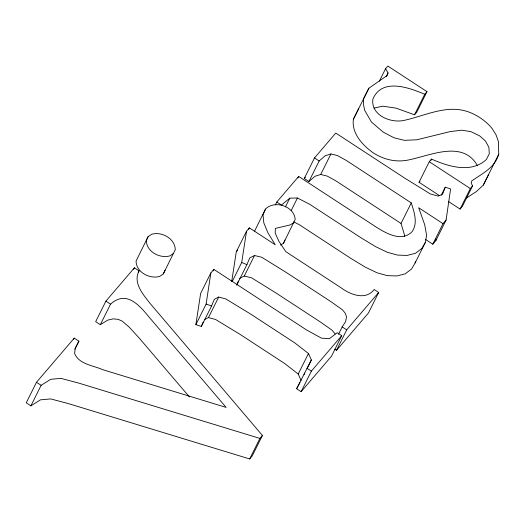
<?xml version="1.0" encoding="UTF-8"?>
<svg xmlns="http://www.w3.org/2000/svg" width="525" height="525" viewBox="0 0 525 525"><rect width="100%" height="100%" fill="white"/><g stroke="black" fill="none" stroke-linecap="round" stroke-linejoin="round"><path stroke-width="0.79" d="M373.951 108.13L382.751 106.175L396.047 108.137L414.507 114.804L416.758 112.179L426.996 91.645L387.831 66.052L385.58 68.683L388.041 72.896L387.214 75.469L368.872 88.213L353.404 119.201C351.415 133.278 362.408 145.005 372.94 152.644C382.902 159.18 394.728 162.317 406.58 160.328C428.945 156.378 462.518 139.027 477.507 165.749M425.348 239.328L432.79 244.191L435.855 240.601L436.085 239.006M435.855 240.601L446.092 220.067L450.594 188.961L445.246 187.202L441.223 195.274M195.871 324.634L200.635 293.442L210.873 272.908L213.872 269.404L306.259 329.772L321.484 338.166L329.346 338.704L337.208 332.719L341.723 335.672L331.485 356.206L301.14 391.676L296.625 388.723L311.364 359.953L308.457 353.515L294.938 343.002L250.628 314.048L225.789 298.935L218.702 297.038L214.338 299.283L211.582 305.937L201.344 326.471L195.871 324.634L206.108 304.1L210.873 272.908M231.715 281.42L236.296 251.751L246.533 231.217L249.401 227.87L275.257 244.768L267.894 232.765L263.806 222.81L263.012 214.909L265.493 209.062C274.621 199.723 294.289 206.207 295.194 219.457L283.52 243.219L280.507 245.096M232.201 281.558L241.703 262.487L246.533 231.217M293.705 221.858L299.467 224.805L350.812 258.353L365.433 267.225L377.167 272.842L387.24 275.618L396.893 275.973L405.28 273.801L411.58 268.984L415.131 262.946L415.406 261.365M415.131 262.946L425.368 242.412L426.608 235.298L424.666 224.588L418.674 207.743L443.028 223.657L446.092 220.067M189.453 396.946L139.191 338.048L129.262 327.18L122.187 321.097L118.125 319.344L113.243 318.859L107.743 320.106L100.314 324.699L95.668 321.668L105.906 301.133L134.413 267.809L139.053 270.848C132.759 282.719 142.925 294.21 149.815 303.102L262.421 435.468L252.184 456.002L249.664 458.948L68.276 403.561L50.715 398.921L40.438 399.847L30.896 405.851L26.25 402.813L36.488 382.279L74.268 338.12L78.907 341.152L74.891 349.223M445.246 187.202L442.608 194.178L438.224 196.101L430.375 193.955L405.444 178.598L335.777 133.074L314.501 157.946L304.264 178.48L308.91 181.512L315.053 176.249L320.696 174.484L327.187 176.072L335.882 180.869L401.028 223.44L404.27 234.235L404.526 236.631M201.344 326.471L203.182 322.035M236.959 284.498L238.402 281.092M236.67 285.18L246.907 264.646L249.795 257.834L254.52 255.511L261.745 257.25L286.099 272.357L330.665 301.475L342.497 309.829L345.358 313.405L346.513 316.805L345.653 321.582L342.182 326.898L338.527 334.235M254.632 231.052L265.493 209.062M283.52 243.219L284.957 239.991M163.327 273.912L175.278 249.664C175.009 238.514 161.766 231.322 151.659 234.235L148.083 236.729L136.067 261.03C136.185 272.265 149.645 279.313 159.725 276.406L163.327 273.912L165.04 270.198M148.083 236.729L146.304 240.496C146.423 251.738 159.882 258.786 169.962 255.872L173.565 253.378M466.462 197.964L476.241 191.684L483.315 185.122L488.512 174.674M426.996 91.645L424.745 94.27C408.982 87.583 381.885 77.608 372.855 99.172C370.814 114.949 389.845 122.975 403.049 120.606C424.692 116.176 446.65 103.812 468.989 112.081A39.769 27.169 26.5 0 1 492.089 128.533L496.013 134.774L498.376 141.455L498.75 154.14C494.977 167.705 482.337 173.499 471.758 180.915L471.174 183.087L472.566 185.922L462.328 206.456L460.077 209.081L448.448 201.482M30.896 405.851L41.134 385.317L50.676 379.312L60.953 378.387L78.514 383.027L259.901 438.414L262.421 435.468M73.533 339.583L74.268 338.12M100.314 324.699L110.552 304.165C126.328 289.853 139.25 305.104 149.428 317.513L226.144 407.413L102.821 369.705C93.345 365.413 79.078 364.455 74.609 353.502L75.193 348.357L78.907 341.152M133.678 269.279L134.413 267.809M138.324 272.311L139.053 270.848M213.143 270.867L213.872 269.404M248.666 229.34L249.401 227.87M204.829 319.443L208.464 317.572L218.702 297.038M275.33 204.96L276.793 202.027L298.679 176.439L375.631 226.721C385.921 233.185 401.435 242.458 412.105 231.663C418.149 223.007 414.14 211.949 411.265 202.906L346.119 160.335L337.424 155.538L330.934 153.956L325.29 155.715L319.147 160.978L308.91 181.512M239.558 278.368L244.282 276.045L254.52 255.511M297.951 177.903L298.679 176.439M285.403 206.955L289.793 198.155L297.452 198.004L309.704 204.271L361.049 237.818L375.67 246.691L387.404 252.308L397.477 255.084L407.131 255.439L415.518 253.267L421.818 248.45L425.368 242.412M291.237 210.473L297.452 198.004M320.696 174.484L330.934 153.956M379.365 81.152L385.58 68.683M386.21 76.565L388.041 72.896M414.507 114.804L424.745 94.27M249.664 458.948L259.901 438.414M301.127 380.487L298.22 374.049L308.457 353.515M304.054 374.62L304.782 373.15M307.709 367.283L311.364 359.953M301.14 391.676L311.377 371.142L341.723 335.672M439.556 195.674L419.035 182.26L429.273 161.726L431.524 159.101C448.258 166.471 470.991 173.683 486.288 159.587L489.287 153.766L488.873 147.302L485.494 141.041L479.601 135.837L470.8 131.591L461.731 130.187L450.096 131.611L416.817 139.801L404.322 140.333L393.927 137.734L383.178 132.11L371.477 122.056L364.737 110.427L363.405 104.383L363.648 98.667L368.872 88.213M430.789 160.565L431.524 159.101M334.53 349.118L336.466 350.385L346.703 329.851L378.683 292.464L374.167 289.511C365.676 300.792 350.149 294.617 340.909 287.667L285.803 251.659L278.887 241.27L275.198 233.172L275.349 228.421L290.148 224.936L293.757 222.685M401.028 223.44L411.265 202.906M378.683 292.464L368.445 312.998L336.466 350.385M432.79 244.191L443.028 223.657M460.077 209.081L470.321 188.554L472.566 185.922M483.315 185.122L498.75 154.14M353.404 119.201L358.634 108.747M296.625 388.723L299.998 382.541M236.296 251.751L237.733 250.077M304.264 178.48L305.327 177.233M419.035 182.26L419.934 181.21M289.793 198.155L281.439 205.058L276.793 202.027M244.282 276.045L251.508 277.784L275.861 292.891L320.427 322.009L332.259 330.363L335.121 333.939M208.464 317.572L215.552 319.469L240.391 334.582L284.701 363.536L298.22 374.049M206.108 304.1L211.582 305.937M241.703 262.487L246.907 264.646M429.273 161.726L470.321 188.554M314.501 157.946L319.147 160.978M342.182 326.898L346.703 329.851M306.863 368.189L311.377 371.142M105.906 301.133L110.552 304.165M36.488 382.279L41.134 385.317"/></g></svg>
